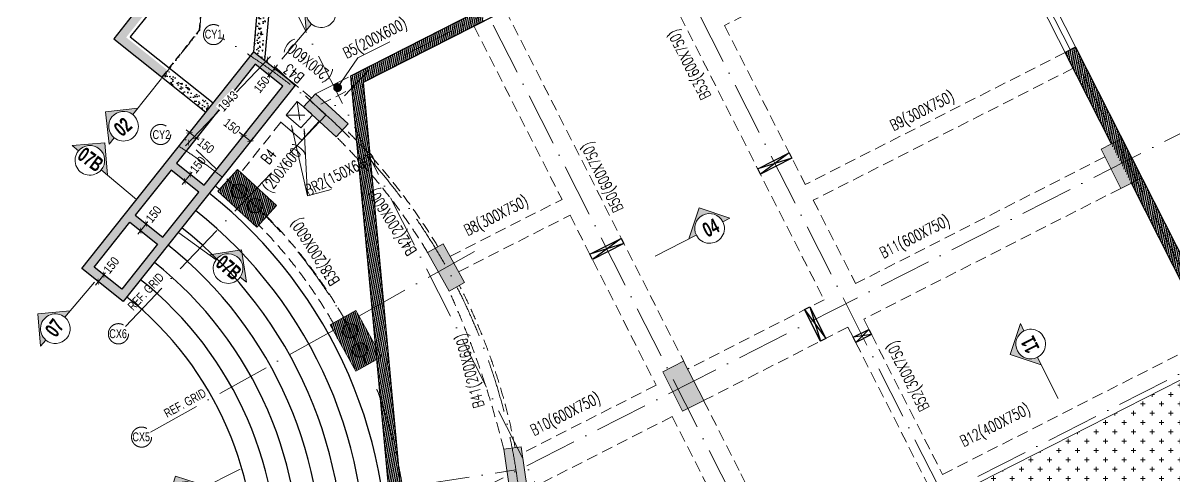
# Model space of a CAD drawing. Header units: millimetres. Extents: x -5862 to 43123, y 1699 to 58233.
# Drawn here: x 5335 to 24886, y 36097 to 43786 of the extents above; entities that cross this region are included whole.
import ezdxf

# ---------------------------------------------------------------- set-up
doc = ezdxf.new("R2010")
doc.units = ezdxf.units.MM
for name, pattern in [('ACAD_ISO10W100', [18, 12, -3, 0, -3]), ('ACAD_ISO14W100', [25.5, 12, -3, 0.5, -3, 0.5, -3, 0.5, -3]), ('CONTINOUS', [0]), ('DASHED', [0.75, 0.5, -0.25]), ('HIDDEN', [9.525, 6.35, -3.175]), ('Overhead', [3.96875, 2.38125, -1.5875])]:
    doc.linetypes.add(name, pattern=pattern)
for name, color, linetype, lineweight in [('Elevation-1', 41, 'Continuous', 20), ('G-ANNO-SYMB', 111, 'Continuous', 9), ('Grids', 252, 'ACAD_ISO10W100', 5), ('PL-CUT OUT', 1, 'Continuous', 25), ('S-BALCONY HATCH', 55, 'Continuous', 5), ('S-BEAM-IDEN', 2, 'Continuous', 9), ('S-COL HATCH', 8, 'Continuous', 0), ('S-COLUMN', 6, 'Continuous', 9), ('STR-BEAM', 2, 'CONTINOUS', 18)]:
    doc.layers.add(name, color=color, linetype=linetype, lineweight=lineweight)
for name, color, linetype in [('FF-SLEEVE', 1, 'Continuous'), ('Hatch', 8, 'Continuous'), ('S- Structural', 5, 'Continuous'), ('Staircase', 14, 'Continuous'), ('STR-RC WALL', 4, 'Continuous'), ('Structural', 5, 'Continuous')]:
    doc.layers.add(name, color=color, linetype=linetype)
doc.styles.add('Dim.s & Anno.(Misc.)', font='ARIALN.TTF')
doc.styles.add('EL', font='swisscl.ttf')
doc.styles.add('ROMANS', font='simplex.shx', dxfattribs={"width": 0.75})
doc.styles.add('SOBHA', font='swisscl.ttf')
doc.styles.add('Swis721 LtCn BT_B', font='', dxfattribs={"width": 0.9, "height": 250})
doc.styles.get('Swis721 LtCn BT_B').set_extended_font_data('Swis721 LtCn BT', bold=True)
doc.dimstyles.new('A-GFC-75', dxfattribs={"dimtxt": 150, "dimasz": 75, "dimexe": 75, "dimexo": 0, "dimgap": 0, "dimtad": 0, "dimdec": 0, "dimzin": 1, "dimdsep": 46, "dimtxsty": 'Dim.s & Anno.(Misc.)', "dimblk": 'ARCHTICK', "dimcen": 0, "dimdle": 75, "dimclrd": 8, "dimclre": 8, "dimclrt": 6, "dimazin": 2, "dimtfac": 1, "dimtdec": 0, "dimtmove": 0, "dimatfit": 3, "dimfxl": 1, "dimtfill": 1, "dimtolj": 1, "dimlwd": -1, "dimlwe": 9, "dimarcsym": 0})
doc.dimstyles.new('S-75', dxfattribs={"dimscale": 75, "dimtxt": 2.5, "dimasz": 1.25, "dimexe": 1, "dimexo": 1, "dimgap": 0.5, "dimtad": 1, "dimdec": 0, "dimrnd": 0.0005, "dimzin": 0, "dimdsep": 46, "dimtxsty": 'EL', "dimblk": 'ARCHTICK', "dimcen": 0.09, "dimdle": 1.5, "dimclrd": 251, "dimclre": 251, "dimclrt": 3, "dimadec": 0, "dimazin": 0, "dimtfac": 1, "dimtdec": 0, "dimtofl": 0, "dimtmove": 0, "dimatfit": 3, "dimfxl": 2, "dimtolj": 1, "dimtzin": 0, "dimlwd": -1, "dimlwe": -1, "dimarcsym": 0})
pattern_1 = [(106.919053, (-45735.756, 123313.94), (-30.37576, -9.239896), [])]
pattern_2 = [(50, (-266034.76, 17478.02), (182.184669, -15.9390855), [19.05, -209.55]), (355, (-266034.76, 17478.02), (-35.2434214, 191.0568452), [15.24, -167.6405842]), (100.4514447, (-266019.58, 17476.69), (146.9412471, 175.1177519), [16.1900088, -178.0902446]), (46.1842, (-266034.76, 17528.82), (271.0790409, -42.042328), [28.575, -314.325]), (96.6355576, (-266012.17, 17525.31), (237.404134, 247.4261246), [24.2850231, -267.1356082]), (351.1841512, (-266034.76, 17528.82), (237.404134, 247.4261246), [22.859967, -251.459732]), (21, (-266009.36, 17516.12), (151.6143913, -102.2651982), [19.05, -209.55]), (326, (-266009.36, 17516.12), (61.8020283, 184.1879661), [15.24, -167.64]), (71.451445, (-265996.73, 17507.6), (213.4164193, 81.9227689), [16.1900088, -178.0899376]), (37.5, (-266034.76, 17478.02), (3.08860325, 84.55503887), [0, -165.608, 0, -170.18, 0, -168.275]), (7.5, (-266034.76, 17478.02), (66.8196625, 100.18057482), [0, -97.028, 0, -161.798, 0, -64.135]), (327.5, (-266091.4, 17478.02), (135.59059517, -5.728744), [0, -63.5, 0, -198.12, 0, -262.89]), (317.5, (-266116.8, 17478.02), (148.1291814, 25.42649103), [0, -82.55, 0, -131.572, 0, -186.69])]

# ---------------------------------------------------------------- blocks, each defined once
blk = doc.blocks.new('A$C7186b494')
at = {"layer": 'Hatch', "ltscale": 25}
h = blk.add_hatch(color=9, dxfattribs=at)
h.dxf.hatch_style = 1
edge = h.paths.add_edge_path()
edge.add_arc((1451, 24813), 125, 0, 360)
h = blk.add_hatch(color=9, dxfattribs=at)
h.dxf.hatch_style = 1
edge = h.paths.add_edge_path()
edge.add_arc((1720, 24568), 125, 0, 360)
h = blk.add_hatch(color=9, dxfattribs=at)
h.dxf.hatch_style = 1
edge = h.paths.add_edge_path()
edge.add_arc((3340, 22443), 125, 0, 360)
h = blk.add_hatch(color=9, dxfattribs=at)
h.dxf.hatch_style = 1
edge = h.paths.add_edge_path()
edge.add_arc((3504, 22118), 125, 0, 360)
at = {"layer": 'S- Structural', "linetype": 'Continuous', "ltscale": 150}
h = blk.add_hatch(dxfattribs=at)
h.set_pattern_fill('ANSI31', color=9, scale=10, angle=35)
h.set_pattern_definition([(80, (-25047300.57, -12424795.03), (-31.267646158, 5.51332964), [])])
h.paths.add_polyline_path([(5146, 35269), (5055, 35448, 0.414214), (3738, 31415), (3759, 31374), (3937, 31465), (3917, 31505, -0.414214)])
h.paths.add_polyline_path([(6358, 35885), (6268, 36063), (5724, 35787), (5814, 35609)])
h.paths.add_polyline_path([(9513, 37711), (8969, 37435), (9060, 37257), (9604, 37533)])
h.paths.add_polyline_path([(10363, 37694), (10185, 37604), (10899, 36197), (11077, 36287)])
h.paths.add_polyline_path([(12449, 33586), (12271, 33495), (12906, 32244), (13085, 32334)])
h.paths.add_polyline_path([(13424, 31665), (13246, 31575), (14112, 29869), (14290, 29959)])
h.paths.add_polyline_path([(15662, 27258), (15484, 27167), (25428, 7582), (24984, 7503), (25019, 7306), (25728, 7433)])
h.paths.add_polyline_path([(7879, 12101), (6047, 15710), (5961, 15438), (7701, 12010, -0.374815), (7524, 11309), (3552, 8555, 0.032181), (3186, 8235), (3331, 8097, -0.031442), (3670, 8394), (7638, 11145, 0.374815)])
h.paths.add_polyline_path([(2392, 6472), (2198, 6520, 0.148898), (2280, 4317), (2469, 4382, -0.149142)])
h.paths.add_polyline_path([(2790, 3698), (2619, 3594, 0.202257), (5000, 1868), (5045, 2063, -0.202257)])
h.paths.add_polyline_path([(8819, 3201, -0.013348), (9001, 3406), (9070, 3563), (8900, 3664, -0.263826), (5796, 1971), (5793, 1771, 0.233174)])
h.paths.add_polyline_path([(4415, 18923), (4207, 18892), (5780, 15795), (6047, 15710)])
h.paths.add_polyline_path([(3562, 26657), (5622, 27704), (5532, 27883), (3350, 26774), (3773, 22184), (3874, 22002), (3794, 21957), (3995, 19771), (4193, 19800)])
h.paths.add_polyline_path([(4277, 30796), (4098, 30706), (5283, 28373), (5461, 28463)])
h = blk.add_hatch(dxfattribs=at)
h.set_pattern_fill('ANSI31', color=9, scale=10, angle=35)
h.set_pattern_definition(pattern_1)
h.paths.add_polyline_path([(1089, 24811), (1753, 24203), (2090, 24571), (1427, 25180)])
h = blk.add_hatch(dxfattribs=at)
h.set_pattern_fill('ANSI31', color=9, scale=10, angle=35)
h.set_pattern_definition(pattern_1)
h.paths.add_polyline_path([(2999, 22544), (3437, 21758), (3874, 22002), (3436, 22788)])
at = {"layer": 'S-COL HATCH'}
h = blk.add_hatch(color=256, dxfattribs=at)
h.dxf.hatch_style = 1
h.paths.add_polyline_path([(2548, 26245), (2751, 26466), (3304, 25959), (3101, 25738)])
h = blk.add_hatch(color=256, dxfattribs=at)
h.dxf.hatch_style = 1
h.paths.add_polyline_path([(2548, 26245), (2751, 26466), (3304, 25959), (3101, 25738)])
h = blk.add_hatch(color=256, dxfattribs=at)
h.dxf.hatch_style = 1
h.paths.add_polyline_path([(16432, 24857), (16789, 25038), (16449, 25707), (16093, 25526)])
h = blk.add_hatch(color=256, dxfattribs=at)
h.dxf.hatch_style = 1
h.paths.add_polyline_path([(4654, 23774), (4916, 23919), (5281, 23264), (5019, 23118)])
h = blk.add_hatch(color=256, dxfattribs=at)
h.dxf.hatch_style = 1
h.paths.add_polyline_path([(8987, 21077), (9344, 21258), (9004, 21927), (8648, 21746)])
h = blk.add_hatch(color=256, dxfattribs=at)
h.dxf.hatch_style = 1
h.paths.add_polyline_path([(5947, 20431), (6243, 20475), (6354, 19733), (6057, 19689)])
at = {"layer": 'S-COLUMN', "elevation": 0}
for points in [[(2548, 26245), (2751, 26466), (3304, 25959), (3101, 25738)], [(1089, 24811), (1753, 24203), (2090, 24571), (1427, 25180)], [(4654, 23774), (4916, 23919), (5281, 23264), (5019, 23118)], [(2999, 22544), (3437, 21758), (3874, 22002), (3436, 22788)], [(5947, 20431), (6243, 20475), (6354, 19733), (6057, 19689)]]:
    blk.add_lwpolyline(points, close=True, dxfattribs=at)
at = {"layer": 'S-COLUMN', "color": 30, "elevation": 0}
blk.add_lwpolyline([(2548, 26245), (2751, 26466), (3304, 25959), (3101, 25738)], close=True, dxfattribs=at)
at = {"layer": 'S-COLUMN'}
for points in [[(16432, 24857), (16789, 25038), (16449, 25707), (16093, 25526)], [(8987, 21077), (9344, 21258), (9004, 21927), (8648, 21746)]]:
    blk.add_lwpolyline(points, close=True, dxfattribs=at)
at = {"layer": 'STR-RC WALL', "linetype": 'Continuous'}
blk.add_line((15662, 27258), (15484, 27167), dxfattribs=at)
for points in [[(9001, 3406, 0.013348), (8819, 3201, -1.130648), (3552, 8555), (7524, 11309, 0.374815), (7701, 12010), (4047, 19208), (3350, 26774), (5532, 27883), (3738, 31415, -0.414214), (5055, 35448), (6268, 36063)], [(5146, 35269), (5146, 35269, 0.414214), (3917, 31505), (5800, 27795), (3562, 26657), (4242, 19264), (7879, 12101, -0.374815), (7638, 11145), (3670, 8394, 2.363286), (8761, 7653, 2.363286)]]:
    blk.add_lwpolyline(points, format="xyb", dxfattribs=at)
for points in [[(15471, 27193), (15471, 27193)], [(15649, 27283), (15649, 27283)], [(15662, 27258), (25539, 7805)], [(16271, 25617), (15484, 27167)], [(17791, 22624), (16611, 24948)]]:
    blk.add_lwpolyline(points, dxfattribs=at)
at = {"layer": 'Structural', "ltscale": 25}
for centre in [(1451, 24813, 0), (1720, 24568, 0), (3340, 22443, 0), (3504, 22118, 0)]:
    blk.add_circle(centre, 125, dxfattribs=at)
blk = doc.blocks.new('A$Ce47450c8')
at = {"layer": 'G-ANNO-SYMB', "extrusion": (0, 0, -1)}
h = blk.add_hatch(color=9, dxfattribs=at)
edge = h.paths.add_edge_path(flags=0)
edge.add_line((-137, 252), (0, 252))
edge.add_line((0, 252), (-390, 643))
edge.add_line((-390, 643), (-781, 252))
edge.add_line((-781, 252), (-642, 252))
edge.add_arc((-389, 252), 252, 0, 180, ccw=False)
for p, q in [((390, 643), (0, 252)), ((390, 643), (781, 252)), ((137, 252), (0, 252)), ((642, 252), (781, 252))]:
    blk.add_line(p, q, dxfattribs=at)
at = {"layer": 'G-ANNO-SYMB', "color": 1, "extrusion": (0, 0, -1)}
for p, q in [((390, 643), (0, 252)), ((781, 252), (390, 643)), ((0, 252), (137, 252))]:
    blk.add_line(p, q, dxfattribs=at)
at = {"layer": 'G-ANNO-SYMB', "color": 2, "extrusion": (0, 0, -1)}
blk.add_line((642, 252), (1423, 252), dxfattribs=at)
at = {"layer": 'G-ANNO-SYMB', "color": 5, "extrusion": (0, 0, -1)}
blk.add_line((642, 252), (781, 252), dxfattribs=at)
at = {"layer": 'G-ANNO-SYMB', "extrusion": (0, 0, -1)}
blk.add_arc((-389, 252), 252, 0, 180, dxfattribs=at)
at = {"layer": 'G-ANNO-SYMB', "color": 2, "extrusion": (0, 0, -1)}
for start, end in [(0, 180), (180, 0)]:
    blk.add_arc((-389, 252), 252, start, end, dxfattribs=at)
blk = doc.blocks.new('_ArchTick')
at = {"color": 0, "linetype": 'ByBlock', "const_width": 0.15}
blk.add_lwpolyline([(-0.5, -0.5), (0.5, 0.5)], dxfattribs=at)
blk = doc.blocks.new('*D43')
at = {"layer": 'STR-BEAM', "color": 8, "ltscale": 20, "transparency": 16777216}
for p, q in [((24805544, 12491410), (24805720, 12491270)), ((24805720, 12491270), (24805779, 12491223))]:
    blk.add_line(p, q, dxfattribs=at)
at = {"layer": 'STR-BEAM', "color": 8, "linetype": 'HIDDEN', "lineweight": 9, "ltscale": 20, "transparency": 16777216}
for p, q in [((24805603, 12491363), (24805650, 12491422)), ((24805720, 12491270), (24805767, 12491329))]:
    blk.add_line(p, q, dxfattribs=at)
at = {"layer": 'STR-BEAM', "color": 8, "linetype": 'Overhead', "ltscale": 20, "transparency": 16777216, "xscale": 75, "yscale": 75, "zscale": 75}
for p, rotation in [((24805603, 12491363), 141.5162341481968), ((24805720, 12491270), 321.5162341481968)]:
    blk.add_blockref('_ArchTick', p, dxfattribs=dict(at, rotation=rotation))
at = {"layer": 'STR-BEAM', "color": 6, "linetype": 'Overhead', "ltscale": 20, "transparency": 16777216, "insert": (24805881, 12491143), "char_height": 150, "attachment_point": 5, "rotation": 321.5162, "style": 'Dim.s & Anno.(Misc.)', "bg_fill": 3, "box_fill_scale": 1.1, "bg_fill_color": 9, "bg_fill_true_color": 13158600, "bg_fill_transparency": 0}
blk.add_mtext('\\A1;150', dxfattribs=at)
blk = doc.blocks.new('*D44')
at = {"layer": 'STR-BEAM', "color": 8, "ltscale": 20, "transparency": 16777216}
for p, q in [((24807095, 12492517), (24806955, 12492341)), ((24806955, 12492341), (24806908, 12492282))]:
    blk.add_line(p, q, dxfattribs=at)
at = {"layer": 'STR-BEAM', "color": 8, "linetype": 'HIDDEN', "lineweight": 9, "ltscale": 20, "transparency": 16777216}
for p, q in [((24807048, 12492458), (24806990, 12492505)), ((24806955, 12492341), (24806896, 12492388))]:
    blk.add_line(p, q, dxfattribs=at)
at = {"layer": 'STR-BEAM', "color": 8, "linetype": 'Overhead', "ltscale": 20, "transparency": 16777216, "xscale": 75, "yscale": 75, "zscale": 75}
for p, rotation in [((24807048, 12492458), 51.51470529631645), ((24806955, 12492341), 231.5147052963165)]:
    blk.add_blockref('_ArchTick', p, dxfattribs=dict(at, rotation=rotation))
at = {"layer": 'STR-BEAM', "color": 6, "linetype": 'Overhead', "ltscale": 20, "transparency": 16777216, "insert": (24806828, 12492181), "char_height": 150, "attachment_point": 5, "rotation": 51.5147, "style": 'Dim.s & Anno.(Misc.)', "bg_fill": 3, "box_fill_scale": 1.1, "bg_fill_color": 9, "bg_fill_true_color": 13158600, "bg_fill_transparency": 0}
blk.add_mtext('\\A1;150', dxfattribs=at)
blk = doc.blocks.new('*D45')
at = {"layer": 'STR-BEAM', "color": 8, "ltscale": 20, "transparency": 16777216}
for p, q in [((24806521, 12491313), (24806424, 12491390)), ((24806638, 12491220), (24806462, 12491360))]:
    blk.add_line(p, q, dxfattribs=at)
at = {"layer": 'STR-BEAM', "color": 8, "linetype": 'HIDDEN', "lineweight": 9, "ltscale": 20, "transparency": 16777216}
for p, q in [((24806521, 12491313), (24806568, 12491372)), ((24806638, 12491220), (24806685, 12491278))]:
    blk.add_line(p, q, dxfattribs=at)
at = {"layer": 'STR-BEAM', "color": 8, "linetype": 'Overhead', "ltscale": 20, "transparency": 16777216, "xscale": 75, "yscale": 75, "zscale": 75}
for p, rotation in [((24806521, 12491313), 141.5160709900957), ((24806638, 12491220), 321.5160709900958)]:
    blk.add_blockref('_ArchTick', p, dxfattribs=dict(at, rotation=rotation))
at = {"layer": 'STR-BEAM', "color": 6, "linetype": 'Overhead', "ltscale": 20, "transparency": 16777216, "insert": (24806322, 12491471), "char_height": 150, "attachment_point": 5, "rotation": 321.5161, "style": 'Dim.s & Anno.(Misc.)', "bg_fill": 3, "box_fill_scale": 1.1, "bg_fill_color": 9, "bg_fill_true_color": 13158600, "bg_fill_transparency": 0}
blk.add_mtext('\\A1;150', dxfattribs=at)
blk = doc.blocks.new('*D46')
at = {"layer": 'STR-BEAM', "color": 8, "linetype": 'HIDDEN', "lineweight": 9, "ltscale": 20, "transparency": 16777216}
for p, q in [((24805524, 12490541), (24805465, 12490587)), ((24805617, 12490658), (24805558, 12490705))]:
    blk.add_line(p, q, dxfattribs=at)
at = {"layer": 'STR-BEAM', "color": 8, "ltscale": 20, "transparency": 16777216}
for p, q in [((24805477, 12490482), (24805617, 12490658)), ((24805617, 12490658), (24805664, 12490717))]:
    blk.add_line(p, q, dxfattribs=at)
at = {"layer": 'STR-BEAM', "color": 8, "linetype": 'Overhead', "ltscale": 20, "transparency": 16777216, "xscale": 75, "yscale": 75, "zscale": 75}
for p, rotation in [((24805524, 12490541), 231.5161980799296), ((24805617, 12490658), 51.51619807992963)]:
    blk.add_blockref('_ArchTick', p, dxfattribs=dict(at, rotation=rotation))
at = {"layer": 'STR-BEAM', "color": 6, "linetype": 'Overhead', "ltscale": 20, "transparency": 16777216, "insert": (24805745, 12490818), "char_height": 150, "attachment_point": 5, "rotation": 51.5162, "style": 'Dim.s & Anno.(Misc.)', "bg_fill": 3, "box_fill_scale": 1.1, "bg_fill_color": 9, "bg_fill_true_color": 13158600, "bg_fill_transparency": 0}
blk.add_mtext('\\A1;150', dxfattribs=at)
blk = doc.blocks.new('*D47')
at = {"layer": 'STR-BEAM', "color": 8, "ltscale": 20, "transparency": 16777216}
for p, q in [((24804725, 12489642), (24804865, 12489819)), ((24804865, 12489819), (24804912, 12489877))]:
    blk.add_line(p, q, dxfattribs=at)
at = {"layer": 'STR-BEAM', "color": 8, "linetype": 'HIDDEN', "lineweight": 9, "ltscale": 20, "transparency": 16777216}
for p, q in [((24804865, 12489819), (24804924, 12489772)), ((24804772, 12489701), (24804831, 12489654))]:
    blk.add_line(p, q, dxfattribs=at)
at = {"layer": 'STR-BEAM', "color": 8, "linetype": 'Overhead', "ltscale": 20, "transparency": 16777216, "xscale": 75, "yscale": 75, "zscale": 75}
for p, rotation in [((24804772, 12489701), 231.5161980788158), ((24804865, 12489819), 51.51619807881577)]:
    blk.add_blockref('_ArchTick', p, dxfattribs=dict(at, rotation=rotation))
at = {"layer": 'STR-BEAM', "color": 6, "linetype": 'Overhead', "ltscale": 20, "transparency": 16777216, "insert": (24804993, 12489979), "char_height": 150, "attachment_point": 5, "rotation": 51.5162, "style": 'Dim.s & Anno.(Misc.)', "bg_fill": 3, "box_fill_scale": 1.1, "bg_fill_color": 9, "bg_fill_true_color": 13158600, "bg_fill_transparency": 0}
blk.add_mtext('\\A1;150', dxfattribs=at)
blk = doc.blocks.new('*D48')
at = {"layer": 'STR-BEAM', "color": 8, "linetype": 'HIDDEN', "lineweight": 9, "ltscale": 20, "transparency": 16777216}
for p, q in [((24804217, 12488897), (24804088, 12489000)), ((24804124, 12488779), (24803994, 12488882))]:
    blk.add_line(p, q, dxfattribs=at)
at = {"layer": 'STR-BEAM', "color": 8, "ltscale": 20, "transparency": 16777216}
for p, q in [((24804146, 12488953), (24804193, 12489012)), ((24804006, 12488777), (24804146, 12488953))]:
    blk.add_line(p, q, dxfattribs=at)
at = {"layer": 'STR-BEAM', "color": 8, "linetype": 'Overhead', "ltscale": 20, "transparency": 16777216, "xscale": 75, "yscale": 75, "zscale": 75}
for p, rotation in [((24804146, 12488953), 51.51470478452582), ((24804053, 12488836), 231.5147047845258)]:
    blk.add_blockref('_ArchTick', p, dxfattribs=dict(at, rotation=rotation))
at = {"layer": 'STR-BEAM', "color": 6, "linetype": 'Overhead', "ltscale": 20, "transparency": 16777216, "insert": (24804274, 12489113), "char_height": 150, "attachment_point": 5, "rotation": 51.5147, "style": 'Dim.s & Anno.(Misc.)', "bg_fill": 3, "box_fill_scale": 1.1, "bg_fill_color": 9, "bg_fill_true_color": 13158600, "bg_fill_transparency": 0}
blk.add_mtext('\\A1;150', dxfattribs=at)
blk = doc.blocks.new('*D18')
at = {"layer": 'Grids', "color": 8, "linetype": 'CONTINOUS', "ltscale": 75, "transparency": 16777216}
for p, q in [((7965, 41516), (7367, 40886)), ((6524, 39999), (7122, 40629))]:
    blk.add_line(p, q, dxfattribs=at)
at = {"layer": 'Grids', "color": 8, "linetype": 'HIDDEN', "lineweight": 9, "ltscale": 75, "transparency": 16777216}
for p, q in [((8906, 40518), (7859, 41513)), ((7567, 39110), (6521, 40105))]:
    blk.add_line(p, q, dxfattribs=at)
at = {"layer": 'Grids', "color": 8, "linetype": 'CONTINOUS', "ltscale": 75, "transparency": 16777216, "xscale": 75, "yscale": 75, "zscale": 75}
for p, rotation in [((7914, 41461), 46.44630425043232), ((6575, 40053), 226.4463042504323)]:
    blk.add_blockref('_ArchTick', p, dxfattribs=dict(at, rotation=rotation))
at = {"layer": 'Grids', "color": 6, "linetype": 'CONTINOUS', "ltscale": 75, "transparency": 16777216, "insert": (7244, 40757), "char_height": 150, "attachment_point": 5, "rotation": 46.4463, "style": 'Dim.s & Anno.(Misc.)', "bg_fill": 3, "box_fill_scale": 1.1, "bg_fill_color": 9, "bg_fill_true_color": 13158600, "bg_fill_transparency": 0}
blk.add_mtext('\\A1;1943', dxfattribs=at)
blk = doc.blocks.new('New_sprinkler pipes')
at = {"layer": 'PL-CUT OUT', "color": 1}
for p, q in [((8208, 15842), (7628, 15659)), ((8163, 15931), (7673, 15570)), ((5309, 14480), (4819, 14120)), ((5354, 14390), (4774, 14209)), ((8511, 13315), (8694, 12735)), ((8422, 13270), (8783, 12780)), ((9515, 12935), (9292, 12711)), ((9560, 12845), (9247, 12800))]:
    blk.add_line(p, q, dxfattribs=at)
for points in [[(8163, 15931), (8208, 15842), (7673, 15570), (7628, 15659)], [(5309, 14480), (5354, 14390), (4819, 14120), (4774, 14209)], [(8422, 13270), (8511, 13315), (8783, 12780), (8694, 12735)], [(9515, 12935), (9560, 12845), (9292, 12711), (9247, 12800)]]:
    blk.add_lwpolyline(points, close=True, dxfattribs=at)
blk = doc.blocks.new('GROUN FLOOR')
at = {"layer": 'Hatch', "ltscale": 20}
h = blk.add_hatch(dxfattribs=at)
h.set_pattern_fill('AR-CONC', color=256)
h.set_pattern_definition(pattern_2)
h.paths.add_polyline_path([(24808451.6, 12498853.7, -0.0160429), (24808491.2, 12499042.1), (24805079.4, 12497309.7), (24804754.8, 12493510.4), (24804315.5, 12492957.8), (24805137.4, 12492304.4), (24805230.7, 12492421.8), (24804526.2, 12492981.8), (24804900.4, 12493452.5), (24805221.7, 12497213.8)])
h = blk.add_hatch(dxfattribs=at)
h.set_pattern_fill('AR-CONC', color=256)
h.set_pattern_definition(pattern_2)
h.paths.add_polyline_path([(24807102.1, 12496093.7), (24806977.4, 12496030.4), (24806696.2, 12492738.5), (24806837.1, 12492626.4), (24806922.9, 12493630.4), (24808059.8, 12494207.7)])
h.paths.add_polyline_path([(24807858.1, 12494273.5), (24806937.9, 12493806.3), (24807080.4, 12495473.9), (24807214.1, 12495541.8)], flags=16)
h = blk.add_hatch(dxfattribs=at)
h.set_pattern_fill('AR-CONC', color=256)
h.set_pattern_definition(pattern_2)
h.paths.add_polyline_path([(24806696.2, 12492738.5), (24807400.6, 12492178.4), (24804475.9, 12488499.3), (24803771.4, 12489059.4)])
h.paths.add_polyline_path([(24805058.5, 12489473.3), (24804451.8, 12488710.1), (24803982.1, 12489083.5), (24804588.9, 12489846.7)], flags=16)
h.paths.add_polyline_path([(24805288.9, 12490727.3), (24804682.2, 12489964.1), (24805151.9, 12489590.7), (24805758.6, 12490353.9)], flags=16)
h.paths.add_polyline_path([(24805852, 12490471.4), (24807189.9, 12492154.4), (24806720.2, 12492527.7), (24805382.3, 12490844.7)], flags=16)
h = blk.add_hatch(dxfattribs=at)
h.set_pattern_fill('AR-CONC', color=256)
h.set_pattern_definition(pattern_2)
h.paths.add_polyline_path([(24805233.4, 12492419.6), (24805140.1, 12492302.2), (24805881, 12491713.2), (24805974.4, 12491830.6)])
at = {"layer": 'S-BALCONY HATCH'}
h = blk.add_hatch(dxfattribs=at)
h.set_pattern_fill('CROSS', color=256, scale=25)
h.set_pattern_definition([(0, (-266034.76, 17478.02), (158.75, 158.75), [79.375, -238.125]), (90, (-265995.07, 17438.33), (-158.75, 158.75), [79.375, -238.125])])
h.paths.add_polyline_path([(24823122.6, 12487513.2), (24823914.9, 12485952.8), (24818520.5, 12483213.8), (24817728.2, 12484774.2)])
at = {"color": 1, "linetype": 'HIDDEN', "ltscale": 50}
for p, q in [((24807432.3, 12491893.4, 0), (24807496.3, 12491445.8, 0)), ((24807246.7, 12491659.6, 0), (24807693, 12491663.2, 0))]:
    blk.add_line(p, q, dxfattribs=at)
at = {"layer": 'Elevation-1', "linetype": 'ACAD_ISO14W100', "ltscale": 20}
blk.add_lwpolyline([(24805139.1, 12492301), (24805775.7, 12493101.8), (24806077.5, 12496634.7), (24807520.8, 12497367.5), (24808908.5, 12494634.4)], dxfattribs=at)
at = {"layer": 'Staircase', "color": 1, "ltscale": 50}
for p, q in [((24806696.2, 12492738.5), (24806977.4, 12496030.4)), ((24806884.1, 12492589.1), (24806970.3, 12493598.4))]:
    blk.add_line(p, q, dxfattribs=at)
for points in [[(24808488.4, 12499040.6), (24805079.4, 12497309.7), (24804754.8, 12493510.4), (24804315.5, 12492957.8)], [(24808578.9, 12498862.3), (24805269.2, 12497181.8), (24804948.9, 12493433.2), (24804596.5, 12492989.9), (24806005.5, 12491869.7)], [(24804315.5, 12492957.8), (24805881, 12491713.2)], [(24804432.9, 12492864.4), (24804432.9, 12492864.4)]]:
    blk.add_lwpolyline(points, dxfattribs=at)
at = {"layer": 'Staircase', "color": 8, "linetype": 'DASHED', "ltscale": 250}
blk.add_lwpolyline([(24805137.4, 12492304.4), (24805774, 12493105.2), (24806075.8, 12496638.1), (24807519.1, 12497370.9), (24808906.8, 12494637.7)], dxfattribs=at)
at = {"layer": 'Staircase', "color": 1, "ltscale": 50, "elevation": 0}
for points in [[(24806696.2, 12492738.5), (24807400.6, 12492178.4), (24804475.9, 12488499.3), (24803771.4, 12489059.4)], [(24805852, 12490471.4), (24807189.9, 12492154.4), (24806720.2, 12492527.7), (24805382.3, 12490844.7)], [(24805288.9, 12490727.3), (24804682.2, 12489964.1), (24805151.9, 12489590.7), (24805758.6, 12490353.9)], [(24805058.5, 12489473.3), (24804451.8, 12488710.1), (24803982.1, 12489083.5), (24804588.9, 12489846.7)]]:
    blk.add_lwpolyline(points, close=True, dxfattribs=at)
blk.add_lwpolyline([(24804473.2, 12489936.6), (24804473.2, 12489936.7)], dxfattribs=at)
at = {"layer": 'Staircase', "color": 1, "ltscale": 50}
for radius in [8010, 7635, 7260, 6885, 6510, 6135, 5760]:
    blk.add_arc((24800959.6, 12484062.3, 0), radius, 299.15304, 51.56973, dxfattribs=at)
at = {"layer": 'STR-BEAM', "ltscale": 30}
for p, q in [((24818418.4, 12497219.9), (24821441.9, 12491265.1)), ((24818240.1, 12497129.3), (24821263.6, 12491174.6)), ((24807743.6, 12492023.7, 0), (24808301.9, 12492307.3)), ((24807149.1, 12491545.7, 0), (24807509.6, 12491236.8, 0)), ((24807246.7, 12491659.6, 0), (24807496.3, 12491445.8, 0)), ((24807496.3, 12491445.8, 0), (24807693, 12491663.2, 0)), ((24807509.6, 12491236.8, 0), (24807803.6, 12491561.9, 0)), ((24817728.2, 12484774.2), (24822944.3, 12487422.7))]:
    blk.add_line(p, q, dxfattribs=at)
at = {"layer": 'STR-BEAM', "linetype": 'HIDDEN', "ltscale": 30}
for p, q in [((24819104.5, 12495426.9), (24814690.9, 12493185.9)), ((24813289.7, 12494620.1), (24816382.3, 12488529.3)), ((24810971.5, 12493443), (24813996.7, 12487484.8)), ((24810437.9, 12493168.4), (24811930.1, 12490229.6)), ((24814690.9, 12493185.9), (24816062.6, 12490484.2)), ((24820476.3, 12492725.2), (24816062.6, 12490484.2)), ((24820612.1, 12492457.7), (24816198.5, 12490216.7)), ((24807834.2, 12491845.4, 0), (24808392.4, 12492129)), ((24821151.3, 12490953.7), (24816917.2, 12488801.2)), ((24821423.2, 12490418.8), (24817055.1, 12488198.2)), ((24810038.5, 12489269.2, 0), (24811930.1, 12490229.6, 0)), ((24816198.5, 12490216.7), (24816917.2, 12488801.2)), ((24810174.3, 12489001.7, 0), (24812065.9, 12489962.1, 0)), ((24812065.9, 12489962.1), (24813529.6, 12487079.4)), ((24816382.3, 12488529.3, 0), (24814063.7, 12487350.6)), ((24817055.1, 12488198.2), (24818394.2, 12485561)), ((24816787.7, 12488062.3, 0), (24814335.6, 12486815.8)), ((24816787.7, 12488062.3, 0), (24818126.7, 12485425.1)), ((24818394.2, 12485561), (24822763.2, 12487779.3)), ((24813529.6, 12487079.4), (24811252.3, 12485921.7)), ((24814336.2, 12486816.1), (24814968, 12485571.8)), ((24813801.2, 12486544.4), (24811345.5, 12485296.1)), ((24813801.2, 12486544.4), (24815348.2, 12483497.8)), ((24814968, 12485571.8), (24815674.6, 12484180.1))]:
    blk.add_line(p, q, dxfattribs=at)
at = {"layer": 'STR-BEAM', "ltscale": 30}
blk.add_lwpolyline([(24807402.4, 12492175.1), (24806036.8, 12490462.9)], dxfattribs=at)
at = {"layer": 'STR-BEAM', "ltscale": 30, "elevation": 0}
blk.add_lwpolyline([(24807432.3, 12491893.4), (24807246.7, 12491659.6)], dxfattribs=at)
at = {"layer": 'STR-BEAM', "linetype": 'HIDDEN', "ltscale": 30}
for centre, radius, start, end in [((24800169.7, 12483093.3, 0), 11609.9, 49.71747, 51.46662), ((24800960.1, 12484061.6, 0), 10360.2, 31.20334, 45.44072), ((24800960.1, 12484061.6, 0), 10160.2, 31.24445, 45.35934), ((24800959.7, 12484062, 0), 8370, 29.85689, 44.65365), ((24800959.7, 12484062, 0), 8170, 29.87504, 44.58388), ((24800925.3, 12484049.9, 0), 10396.4, 10.90966, 27.02486), ((24795875.8, 12482295.5, 0), 15509.3, 13.77519, 24.29416)]:
    blk.add_arc(centre, radius, start, end, dxfattribs=at)
at = {"layer": 'STR-BEAM', "ltscale": 30}
for centre, radius, start, end in [((24805392.8, 12489321.1, 0), 3282.8, 45.51812, 51.58954), ((24800959.7, 12484062, 0), 8170, 50.89904, 51.57879)]:
    blk.add_arc(centre, radius, start, end, dxfattribs=at)
at = {"layer": 'STR-BEAM', "color": 4, "linetype": 'HIDDEN', "ltscale": 30}
blk.add_arc((24800959.7, 12484062, 0), 8370, 51.55366, 51.55534, dxfattribs=at)
at = {"layer": 'Elevation-1', "ltscale": 20, "xscale": -1}
for p, rotation in [((24808282.7, 12493536, 0), 49.90555975265215), ((24814897.4, 12489690, 0), 26.9190531349029), ((24819940.1, 12488236.2), 116.9190531340981)]:
    blk.add_blockref('A$Ce47450c8', p, dxfattribs=dict(at, rotation=rotation))
at = {"layer": 'Elevation-1', "ltscale": 20}
for p, rotation in [((24804437, 12491012.4), 51.51610386049408), ((24803266.1, 12487577.5, 0), 49.90555975038915), ((24805310.3, 12484784.7, 0), 26.9190531349029)]:
    blk.add_blockref('A$Ce47450c8', p, dxfattribs=dict(at, rotation=rotation))
at = {"layer": 'G-ANNO-SYMB', "color": 1, "char_height": 250, "width": 333.094, "attachment_point": 2, "line_spacing_factor": 0.964267, "style": 'Swis721 LtCn BT_B'}
for s, insert, rotation in [('02', (24804387.5, 12491556.9), 41.04721), ('07B', (24803996.6, 12491011, 0), 324.03074), ('04', (24814400.1, 12489860.7, 0), 26.91905), ('07B', (24806350.2, 12489170.3, 0), 319.91536), ('07', (24803207.1, 12488124.3, 0), 54.03074), ('11', (24819768, 12487706.4), 116.91905)]:
    blk.add_mtext(s, dxfattribs=dict(at, insert=insert, rotation=rotation))
at = {"layer": 'S-BEAM-IDEN', "color": 3, "style": 'ROMANS', "width": 0.7}
for s, rotation, p in [('B5(200X600)', 27.49415, (24808274.1, 12492616.3, 0)), ('B53(600X750)', 116.91811, (24814466.8, 12491989.3, 0)), ('B9(300X750)', 26.92, (24817563.3, 12491389.3, 0)), ('B50(600X750)', 116.11351, (24812980, 12490070)), ('BR2(150X600)', 27.01798, (24807627.7, 12490289.1, 0)), ('B42(200X600)', 122.71885, (24809470.5, 12489355.1)), ('B8(300X750)', 26.92, (24810327.7, 12489609.8, 0)), ('B11(600X750)', 26.92, (24817387.7, 12489226.5, 0)), ('B38(200X600)', 122.71885, (24808160.6, 12488849)), ('B41(200X600)', 104.39689, (24810613, 12486720.4)), ('B52(300X750)', 116.91811, (24818178.8, 12486697.6, 0)), ('B10(600X750)', 26.92, (24811452.2, 12486215.5, 0)), ('B12(400X750)', 26.92, (24818753, 12486027, 0))]:
    blk.add_text(s, height=187.5, rotation=rotation, dxfattribs=at).set_placement(p)
at = {"layer": 'S-BEAM-IDEN', "color": 3, "ltscale": 20, "char_height": 187.5, "width": 2065.047, "attachment_point": 1, "style": 'ROMANS'}
for s, insert, rotation in [('{\\W0.7;    B43\\P(200X600)}', (24807730.6, 12491963.6, 0), 141.41544), ('{\\W0.7;    B4\\P(200X600)}', (24806578.1, 12490648.1, 0), 51.41544)]:
    blk.add_mtext(s, dxfattribs=dict(at, insert=insert, rotation=rotation))
at = {"layer": 'Elevation-1', "ltscale": 20}
for points, override in [([(24808118.1, 12492130.1), (24808462.4, 12492632.8), (24809004.6, 12492908.1)], {"dimasz": 2, "dimtad": 0, "dimldrblk": 'Dot'}), ([(24807332.8, 12491487.4, 0), (24807606.3, 12490293, 0), (24808009.9, 12490401.9, 0)], {"dimgap": 0.5, "dimtad": 0}), ([(24807553, 12491431.2, 0), (24807606.3, 12490293, 0)], {"dimgap": 0.5, "dimtad": 0})]:
    blk.add_leader(points, dimstyle='S-75', override=override, dxfattribs=at)
at = {"layer": 'STR-BEAM', "color": 1, "linetype": 'Overhead', "ltscale": 20}
for p1, p2, distance, picture, middle in [((24807048.4, 12492458.5, 0), (24806955.1, 12492341.1, 0), 0, '*D44', (24806827.5, 12492180.7)), ((24805603, 12491363.4, 0), (24805720.4, 12491270.1, 0), 0, '*D43', (24805880.8, 12491142.6)), ((24804772, 12489701.1, 0), (24804865.4, 12489818.5, 0), 0, '*D47', (24804992.9, 12489978.9)), ((24804123.6, 12488779.4, 0), (24804217, 12488896.8, 0), 90.2, '*D48', (24804273.8, 12489113.3))]:
    dim = blk.add_aligned_dim(p1=p1, p2=p2, distance=distance, dimstyle='A-GFC-75', dxfattribs=at)
    dim.commit()
    dim.dimension.update_dxf_attribs({"geometry": picture, "text_midpoint": middle})
at = {"layer": 'Elevation-1', "ltscale": 20, "rotation": 319.9055597503892}
blk.add_blockref('A$Ce47450c8', (24803449.7, 12490952, 0), dxfattribs=at)
at = {"layer": 'Elevation-1', "ltscale": 20, "xscale": -1, "rotation": 324.0405437443899}
blk.add_blockref('A$Ce47450c8', (24806424.7, 12488625.3, 0), dxfattribs=at)
at = {"layer": 'STR-BEAM', "color": 1, "linetype": 'Overhead', "ltscale": 20}
dim = blk.add_linear_dim(base=(24806638.5, 12491219.7), p1=(24806520.9, 12491312.9, 0), p2=(24806638.3, 12491219.5, 0), angle=321.51607, dimstyle='A-GFC-75', dxfattribs=at)
dim.commit()
dim.dimension.update_dxf_attribs({"geometry": '*D45', "text_midpoint": (24806322.5, 12491470.9), "dimtype": 129})
dim = blk.add_aligned_dim(p1=(24805523.8, 12490540.6, 0), p2=(24805617.1, 12490658.1, 0), distance=0, dimstyle='A-GFC-75', dxfattribs=at)
dim.commit()
dim.dimension.update_dxf_attribs({"geometry": '*D46', "text_midpoint": (24805744.6, 12490818.4)})
at = {"layer": 'STR-BEAM', "linetype": 'HIDDEN', "ltscale": 30, "elevation": 0}
blk.add_lwpolyline([(24807153.3, 12491542.1), (24806474.3, 12490687)], dxfattribs=at)
blk = doc.blocks.new('A$Cab1eb2bb')
at = {"layer": 'Grids', "ltscale": 75}
for p, q in [((31953.5, 21144.7), (14939.5, 54653.4)), ((26654.7, 19762.8), (10168.9, 52231.2)), ((23159.1, 19579.1), (7315.7, 50782.4)), ((20191, 19050.7), (4742.8, 49475.8)), ((10238.8, 41540.5), (21910.3, 47466.7)), ((5502.5, 36932.4, 0), (9628.5, 41279.8, 0)), ((11114.2, 33958.1), (25155.7, 41087.6)), ((5924.5, 35137.8, 0), (11622.5, 38311.7, 0)), ((12758, 30720.5), (26822.1, 37861.5)), ((6446.6, 33618.1), (12134.2, 34498.9))]:
    blk.add_line(p, q, dxfattribs=at)
at = {"layer": 'Grids', "linetype": 'ByBlock', "ltscale": 75}
for centre, radius in [((6997.8, 41887.5, 0), 170.6), ((6099.4, 40191.6), 170.6), ((5382.8, 36808.7, 0), 172.1), ((5775.4, 35054.8, 0), 170.6)]:
    blk.add_circle(centre, radius, dxfattribs=at)
at = {"layer": 'Grids', "ltscale": 75}
for radius, start, end in [(10311.3, 291.92053, 59.65162), (8362.2, 291.22254, 59.08586)]:
    blk.add_arc((1944.4, 32920.8, 0), radius, start, end, dxfattribs=at)
at = {"layer": 'Grids', "color": 6, "linetype": 'ByBlock', "ltscale": 75, "style": 'SOBHA'}
for s, p in [('CY1', (6848.1, 41820, 0)), ('CY2', (5962, 40114.5))]:
    blk.add_text(s, height=150, dxfattribs=at).set_placement(p)
for s, rotation, p in [('REF. GRID', 46.5238, (5634, 37192.2, 0)), ('CX6', 0, (5226.8, 36735.7, 0)), ('REF. GRID', 29.11852, (6209.7, 35378.9)), ('CX5', 0, (5619.3, 34983.8, 0))]:
    blk.add_text(s, height=150, rotation=rotation, dxfattribs=at).set_placement(p)
at = {"layer": 'Grids', "linetype": 'CONTINOUS', "ltscale": 75}
dim = blk.add_aligned_dim(p1=(8905.7, 40518.3, 0), p2=(7567.2, 39110.4, 0), distance=-1368.7, dimstyle='A-GFC-75', dxfattribs=at)
dim.commit()
dim.dimension.update_dxf_attribs({"geometry": '*D18', "text_midpoint": (7244.5, 40757.4)})

msp = doc.modelspace()

# ---------------------------------------------------------------- block references
at = {"layer": 'S-COLUMN', "color": 1}
msp.add_blockref('A$C7186b494', (7553.3, 16118.2), dxfattribs=at)

# ---------------------------------------------------------------- next in the draw order: block references
at = {"layer": 'STR-BEAM', "color": 1, "linetype": 'Overhead'}
msp.add_blockref('GROUN FLOOR', (-24797439.2, -12449439.7), dxfattribs=at)

# ---------------------------------------------------------------- next in the draw order: block references
at = {"layer": 'Grids', "ltscale": 20}
msp.add_blockref('A$Cab1eb2bb', (1573.9, 1701.7), dxfattribs=at)

# ---------------------------------------------------------------- next in the draw order: block references
at = {"layer": 'FF-SLEEVE', "color": 40, "ltscale": 20, "true_color": 0xf8d731}
msp.add_blockref('New_sprinkler pipes', (10189, 25650.7), dxfattribs=at)

doc.saveas('drawing.dxf')
